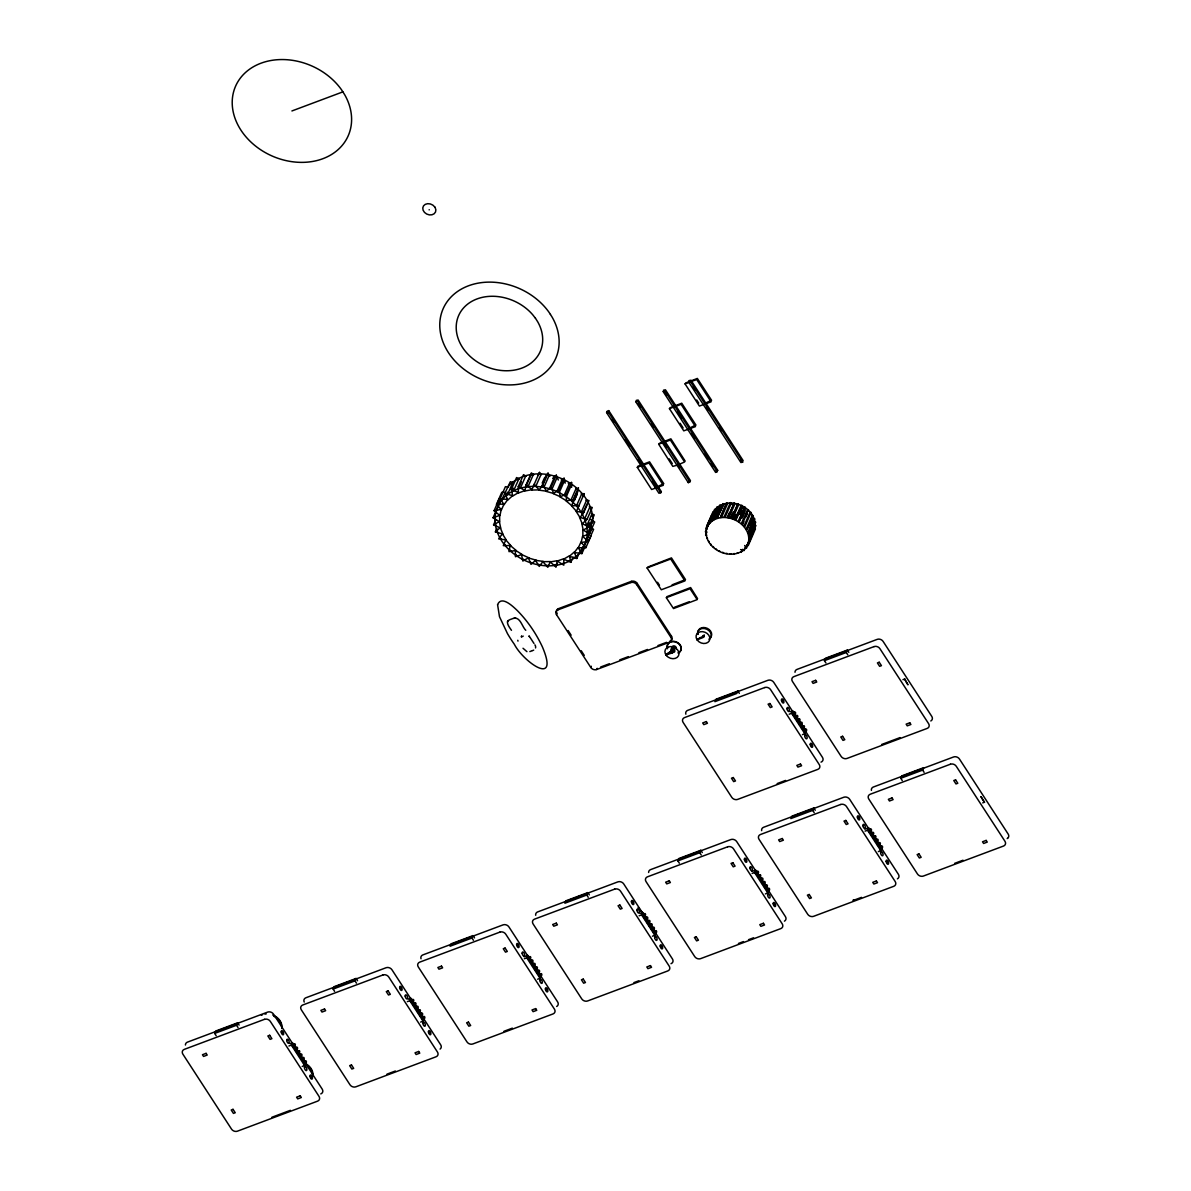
<?xml version="1.0" encoding="UTF-8"?>
<svg xmlns="http://www.w3.org/2000/svg" width="1191" height="1191" viewBox="0 0 1191 1191"><rect width="100%" height="100%" fill="white"/><g stroke="black" fill="none" stroke-linecap="round" stroke-linejoin="round"><path stroke-width="1.5" d="M495.203 519.082L495.233 516.998M587.312 534.67L592.582 520.675L589.56 529.563M706.337 532.392L706.352 531.424M748.901 539.597L754.99 524.874L749.571 538.064M304.822 1063.101C304.047 1066.049 301.963 1059.335 304.345 1061.687M418.83 1011.918C418.056 1014.866 415.972 1008.167 418.369 1010.504M421.048 1015.327C419.887 1018.275 418.473 1010.98 420.765 1014.241M538.019 972.466C536.947 975.474 535.399 968.104 537.736 971.394M540.238 975.876C538.838 978.823 537.915 971.052 540.104 975.161M650.614 926.062C649.824 929.01 647.755 922.31 650.137 924.648M652.817 929.471C651.745 932.464 650.197 925.109 652.534 928.385M756.94 873.524C755.779 876.472 754.365 869.177 756.657 872.437M796.213 717.682C795.365 720.6 793.385 713.93 795.737 716.267M798.432 721.091C797.27 724.039 795.841 716.744 798.134 720.004M874.343 838.017C873.569 840.965 871.484 834.266 873.881 836.618M876.561 841.427C875.474 844.434 873.926 837.065 876.263 840.355M525.767 630.292C521.911 626.6 520.154 615.926 512.904 618.531A31.785 6.491 -26.2 0 1 511.594 619.022A47.044 9.602 -26.2 0 1 509.808 619.677C504.359 621.404 509.897 627.895 511.475 630.322M981.056 796.794L984.481 802.362L980.937 796.615M535.548 647.949L535.622 647.413A5.166 4.436 5 0 0 535.414 645.835L534.923 644.852M521.613 636.262L521.539 636.679M573.213 499.654L572.008 505.847L566.112 500.949L573.213 499.654L578.454 487.729L577.561 492.389M526.124 484.782L524.903 490.975L532.005 489.695L526.124 484.782L531.38 472.872L533.732 474.837M555.929 566.886L557.239 560.723L550.108 561.929L555.929 566.886L557.433 563.492M293.745 1046.368C291.825 1048.288 291.795 1041.41 293.611 1045.341M423.252 1019.049C421.659 1021.104 420.959 1014.494 422.969 1017.65M655.02 933.193C653.993 935.188 652.311 929.814 654.365 931.198M759.143 877.246C757.55 879.3 756.851 872.675 758.875 875.847M800.62 724.813C799.042 726.867 798.342 720.257 800.352 723.413M761.362 880.655L759.858 879.881L760.483 878.467M802.838 728.222C801.811 730.217 800.129 724.843 802.183 726.227M878.764 845.148C877.469 847.233 876.204 841.129 878.303 843.436M495.947 512.249L498.731 505.163M585.942 541.711L591.748 527.836L591.198 529.801M706.68 529.221L706.933 528.313M748.276 542.843L754.588 528.179M429.102 209.824L429.296 209.765M498.076 506.041L501.262 499.118M707.662 526.362L708.094 525.514M753.59 531.037L753.129 531.856M582.95 496.543L584.185 493.67L581.208 493.744M538.228 475.254L539.478 472.38L541.458 474.614M216.166 1035.708L214.678 1033.431L215.75 1031.019L237.619 1022.831L239.093 1025.094M214.678 1033.431L236.547 1025.243L237.619 1022.831M496.513 504.269L503.972 504.135L501.456 509.867L496.513 504.269L501.768 492.359L504.746 492.3M494.101 510.686L501.217 509.435L499.952 515.629L494.101 510.686L499.357 498.776M500.16 498.597L507.753 499.565L504.061 504.686L500.16 498.597L505.416 486.687L508.453 487.074M498.821 504.329L501.069 499.237M493.089 517.772L499.61 515.405L499.699 521.866L493.089 517.772L496.081 510.969M507.455 492.211L505.952 495.605L507.634 494.31L512.874 482.4L511.207 483.695M493.565 524.903L499.327 521.524L500.711 528.06L493.565 524.903L495.813 519.797M511.326 489.471L518.487 492.612L512.74 496.007L511.326 489.471L516.581 477.561L519.44 478.827M513.276 488.146L511.773 491.555L513.723 490.528L518.978 478.618L517.028 479.631M495.396 531.901L500.25 527.628L502.885 534.059L495.396 531.901L496.9 528.506M518.264 486.568L524.903 490.632L518.383 493.029L518.264 486.568L523.519 474.658L526.169 476.281M521.301 481.819L518.308 488.623L520.452 487.908L525.707 475.998M539.478 472.38L533.434 486.107L535.876 486.166L541.131 474.256L538.689 474.197M288.922 1045.981L291.348 1045.073L292.42 1042.661L304.747 1061.643M542.188 483.07L544.436 477.963M546.848 474.807L541.592 486.717L544.049 487.089L549.304 475.164M542.783 485.079L546.639 491.183L539.047 490.171L542.783 485.079L548.039 473.169L549.959 476.221M554.783 476.519L549.527 488.444L551.939 489.233L557.194 477.323M551.046 487.089L553.726 493.491L546.237 491.392L551.046 487.089L556.301 475.179L558.311 479.988M334.597 991.344L333.123 989.066L334.195 986.654L356.049 978.466L357.538 980.744M562.286 479.333L557.031 491.243L559.338 492.345L564.594 480.435L563.537 479.869M302.201 1066.436L304.628 1065.528L305.7 1063.116M558.862 490.156L560.306 496.692L553.13 493.58L558.862 490.156L564.102 478.246L565.189 483.159M569.492 483.204L564.236 495.114L566.35 496.483L571.606 484.573M566.306 494.354L559.815 496.766L566.454 500.815L566.306 494.354L571.561 482.444L568.315 483.65M333.123 989.066L354.992 980.878L356.049 978.466M574.136 500.637L577.144 493.833M574.256 500.741L577.278 493.833M521.345 636.962L521.524 636.128M584.185 493.67L578.111 507.5L576.578 505.639L581.818 493.729L583.367 495.59M586.582 500.22L581.327 512.13L582.533 514.125L587.029 503.912M583.754 512.458L576.161 511.445L580.017 517.549L583.754 512.458L589.009 500.548L585.972 500.146M589.932 506.845L584.677 518.755L585.421 520.854M587.029 519.41L579.541 517.311L582.22 523.727L587.029 519.41L592.284 507.5L589.292 506.666M570.817 562.346L569.477 555.795L563.671 559.145L570.817 562.346L573.065 557.239M589.307 522.804L587.059 527.911L586.731 525.782L591.987 513.872L592.314 516.001M588.994 526.779L581.833 523.608L583.218 530.144L588.994 526.779L594.249 514.869L591.376 513.604M576.816 558.49L574.226 552.058L569.343 556.301L576.816 558.49L579.064 553.383M582.92 546.55L579.377 553.249M587.446 538.317L589.709 533.211M586.553 540.833L583.322 547.726M589.441 533.896L582.831 529.801L582.905 536.263L589.441 533.896L594.696 521.986L590.736 519.529M581.878 553.607L578.111 547.473L574.285 552.505L581.878 553.607L584.885 546.803M557.924 609.866L558.46 608.661L631.334 581.357A4.392 3.513 23.8 0 1 637.2 583.396L671.501 636.247A4.392 3.513 23.8 0 1 670.071 641.011L669.536 642.217L596.661 669.521A4.392 3.513 23.8 0 1 590.796 667.481L556.495 614.645A4.392 3.513 23.8 0 1 557.924 609.866L630.813 582.563A4.392 3.513 23.8 0 1 636.664 584.602L670.965 637.453A4.392 3.513 23.8 0 1 669.536 642.217M588.324 541.324L582.518 536.337L581.193 542.5L588.324 541.324L593.58 529.414L591.257 527.419M556.495 614.645L557.016 613.425M585.838 547.711L580.955 542.084L578.364 547.771L585.838 547.711L591.093 535.801M407.367 1001.616L409.793 1000.708L410.85 998.296L423.192 1017.278M420.646 1022.072L423.073 1021.163L424.13 1018.752M590.796 667.481L591.332 666.275M473.035 935.605L451.166 943.793L450.109 946.22L471.964 938.017L473.035 935.605L474.509 937.883M630.813 582.563L631.334 581.357M596.661 669.521L597.182 668.315M636.664 584.602L637.2 583.396M706.948 525.544L713.007 511.773M705.831 528.506L711.89 514.75M708.63 522.923L714.704 509.153M709.687 521.777L713.052 514.125M705.355 531.781L714.168 511.758M716.982 506.845L709.211 523.817L715.851 509.301M705.578 535.072L706.918 532.02M713.781 518.71L719.855 504.939M716.997 517.356L723.071 503.599M720.629 516.537L726.704 502.766M524.338 958.755L526.764 957.847L527.836 955.435L540.163 974.432M670.965 637.453L671.501 636.247M727.269 517.504L729.354 512.77M728.326 516.671L734.4 502.915L732.673 505.267M674.225 648.172L672.126 652.936L665.992 654.961A7.995 3.186 -30.9 0 1 671.188 651.596L672.409 648.321M730.589 518.055L732.614 513.47M730.708 517.951L733.448 511.802M674.046 647.874L672.126 652.936M732.137 517.594L738.212 503.838M734.013 518.934L736.038 514.348L734.058 519.038M735.755 519.023L741.829 505.252L742.484 508.274M739.73 514.363L741.799 509.763M739.194 520.958L745.268 507.202L742.261 508.304M741.799 517.891L745.179 510.239M741.963 517.862L744.658 511.713M537.617 979.21L540.044 978.302L541.116 975.891M748.454 509.644L742.201 524.368L741.353 523.593L747.427 509.837L748.261 510.611M742.499 524.74L743.854 521.628M745.819 517.043L747.233 513.991M751.104 512.383L744.658 527.032L743.943 526.169L750.002 512.413L750.717 513.276M747.263 529.325L753.322 515.569M587.833 892.61L565.963 900.798L564.906 903.21L586.761 895.022L587.833 892.61L589.307 894.888M748.782 532.541L754.841 518.785M704.179 634.833L702.973 637.572L697.077 639.775A9.602 3.499 -34.8 0 1 699.102 638.346L699.638 638.019M741.278 552.371L742.633 549.319M749.675 535.95L755.749 522.179M745.402 547.547L744.047 550.599L740.594 549.587M747.189 544.376L745.238 548.173M755.957 525.469L747.055 545.627M752.459 534.58L746.4 548.336L744.658 545.508M748.216 545.612L755.436 528.908M737.854 691.048L736.797 693.46L714.928 701.648L715.999 699.236L737.854 691.048L739.343 693.311M639.135 915.76L641.562 914.852L642.634 912.44L654.961 931.422M679.346 863.177L677.873 860.899L678.944 858.488L700.799 850.3L702.288 852.562M652.415 936.215L654.842 935.307L655.913 932.895M677.873 860.899L699.742 852.711L700.799 850.3M789.171 714.198L791.598 713.29L792.655 710.878L804.997 729.86M825.899 662.94L824.41 660.677L825.482 658.251L847.352 650.063L848.826 652.34M802.451 734.653L804.878 733.745L805.935 731.319M824.41 660.677L846.28 652.474L847.352 650.063M752.116 873.45L754.543 872.527L755.6 870.115L767.942 889.111M765.396 893.905L767.823 892.982L768.88 890.57M813.781 807.974L791.911 816.163L790.854 818.574L812.709 810.386L813.781 807.974L815.254 810.252M904.698 679.183L907.974 684.84L904.579 679.004M865.083 831.124L867.51 830.216L868.581 827.805L878.065 842.409M900.783 778.289L901.84 775.877L923.71 767.674L922.638 770.101L900.783 778.289L902.257 780.552M878.362 851.58L880.789 850.672L881.861 848.26L879.955 845.342M685.153 461.066L670.875 438.824L659.204 443.439M529.087 959.395L527.658 958.368L528.283 956.954M545.24 476.995L548.039 473.169M501.411 500.533L510.358 481.7L513.366 482.534M508.081 620.585L507.44 621.821M552.684 478.41L556.301 475.179M574.315 557.76L575.997 556.45M742.901 550.257L743.675 549.661M515.643 618.084L514.11 618.129M697.569 598.611L690.631 587.565L666.886 596.661M570.4 560.291L568.42 561.259M561.244 479.958L564.102 478.246M522.358 636.679L523.206 636.098M533.702 650.122L533.628 650.152A43.218 23.641 -39.9 0 1 532.451 650.628M291.914 110.957L342.874 91.871L344.72 94.789A61.53 49.203 23.8 0 1 291.691 161.648A61.53 49.203 23.8 0 1 239.302 79.544A61.53 49.203 23.8 0 1 341.519 89.772L342.874 91.871M607.053 411.297L608.705 410.597M689.053 380.584L690.974 380.257L743.154 460.634M635.666 401.59L637.587 401.248L689.783 481.64M663 391.348L664.92 391.02L717.116 471.398M706.695 402.498L711.593 400.31L697.36 378.425L685.659 382.996M691.078 427.286L695.976 425.098L681.743 403.213L670.042 407.784M676.488 465.368L672.811 466.381L658.653 444.169L670.384 440.075L684.602 461.959L679.719 464.148M658.936 485.943L663.804 483.71L649.557 461.825L637.825 466.276M659.695 492.359L661.377 491.704M688.845 481.447L690.497 480.747M660.841 492.91L658.906 493.208L606.71 412.815M688.309 482.653L689.991 481.998M715.642 472.41L717.324 471.755M672.066 584.855L685.495 579.585L671.456 557.894L647.696 567.095M674.329 607.321L689.202 601.753M600.651 667.02L609.33 663.759M619.752 659.859L628.416 656.613M638.838 652.713L647.517 649.467M657.923 645.567L666.603 642.321M790.228 711.786L792.655 710.878M902.957 679.674L904.788 678.989M777.157 783.589L785.569 780.433M881.608 744.509L900.113 737.571M289.979 1043.569L292.42 1042.661M408.424 999.204L410.85 998.296M524.189 956.805L527.836 955.435M640.207 913.348L642.634 912.44M751.968 871.484L755.6 870.115M864.934 829.174L868.581 827.805M982.739 802.868L984.555 802.183M271.876 1117.262L290.381 1110.325M386.956 1074.148L395.367 1071.007M503.927 1031.302L512.338 1028.146M633.865 982.635L638.912 980.744M738.435 943.466L743.467 941.575M748.514 939.684L753.561 937.793M853.084 900.515L861.495 897.359M954.601 863.371L963.013 860.23M563.819 563.12L561.676 563.834M737.095 553.056L738.048 552.743M854.066 899.83L853.292 899.905M553.979 565.234L556.346 564.936M733.507 553.711L734.594 553.577M730.068 503.391L731.2 503.406L725.14 517.177L724.009 517.147L730.44 502.542L732.733 505.133M731.021 553.845L729.889 553.8M548.619 565.502L546.163 565.412M294.862 1047.485L295.413 1050.268L295.83 1048.75M727.254 553.517L726.123 553.339M540.461 564.817L538.004 564.415M526.928 651.656L523.013 648.261M722.475 552.326L723.592 552.684M530.129 562.212L532.541 563.015M719.945 551.299L718.902 550.763M524.65 559.993L522.387 558.832M416.329 1007.422C413.649 1004.132 416.135 1012.022 416.582 1008.152M297.288 1050.998C294.802 1050.983 298.896 1055.911 298.033 1052.144M716.654 549.438L715.687 548.798M517.534 556.003L515.435 554.604M869.236 829.517C866.676 828.266 869.951 834.385 869.877 830.856M762.91 882.069C760.111 881.042 764.175 887.131 763.446 883.022M765.128 885.479C762.553 884.213 765.828 890.332 765.753 886.804M643.289 914.152C640.49 913.214 644.569 919.169 643.825 915.12M530.71 960.571C528.134 959.38 531.424 965.38 531.335 961.896M411.52 1000.008C408.721 998.981 412.786 1005.085 412.056 1000.976M299.715 1054.601C297.154 1053.35 300.415 1059.454 300.355 1055.926M712.888 546.461L713.737 547.25M509.376 549.557L511.207 551.239M711.161 544.644L710.461 543.781M505.639 545.612L504.135 543.736M793.534 712.858C790.839 710.565 793.802 717.667 793.95 713.915M804.595 729.904C801.647 727.82 805.444 734.981 804.922 730.589M871.663 833.209C868.968 830.916 871.931 838.002 872.08 834.266M767.54 889.156C764.86 886.863 767.808 893.95 767.972 890.213M647.934 921.238C645.239 918.946 648.187 926.047 648.351 922.296M533.136 964.248C530.442 961.956 533.389 969.042 533.553 965.305M535.34 967.658C532.66 965.365 535.608 972.452 535.771 968.715M413.932 1003.685C411.252 1001.393 414.2 1008.494 414.364 1004.742M302.142 1058.278C299.447 1055.985 302.41 1063.087 302.559 1059.335M715.627 472.395L663.298 391.824M688.294 482.638L635.86 401.903M608.72 410.612L661.154 491.347M716.074 471.07L717.831 470.505M702.616 636.47C706.01 638.659 703.092 633.463 702.422 636.738A10.496 4.079 -32 0 0 699.638 638.019M741.427 461.289L740.653 460.098M533.985 643.453L529.012 635.83L529.206 636.604M693.177 386.986L695.202 390.097M706.308 407.218L708.332 410.329M719.438 427.435L721.463 430.546M696.705 399.997L698.715 403.094M846.28 652.474L847.754 654.752M922.638 770.101L924.127 772.363M664.638 391.884L666.662 394.995M677.768 412.101L681.803 418.324M691.911 433.881L694.934 438.541M705.042 454.099L708.064 458.773M711.101 463.433L713.111 466.544M680.076 423.237L683.098 427.882M638.316 403.675L640.341 406.786M651.447 423.892L653.472 427.003M664.578 444.124L666.588 447.235M677.709 464.341L679.719 467.453M669.253 458.892L672.26 463.537M612.189 419.262L614.214 422.373M625.32 439.479L629.354 445.702M638.45 459.711L642.485 465.934M652.594 481.477L655.616 486.151M795.618 716.029L773.763 682.354A4.392 3.513 23.8 0 0 767.897 680.314L687.728 710.342A4.392 3.513 23.8 0 0 685.852 714.183M803.568 728.267L822.46 757.357A4.392 3.513 23.8 0 1 821.016 762.136M869.549 829.904L849.674 799.295A4.392 3.513 23.8 0 0 843.823 797.241L763.639 827.269A4.392 3.513 23.8 0 0 761.644 830.648M872.541 834.489L876.516 840.608M879.494 845.208L898.371 874.283A4.392 3.513 23.8 0 1 897.404 878.854M791.598 713.29L804.878 733.745M867.51 830.216L880.789 850.672M812.709 810.386L814.197 812.664M657.536 582.25L659.501 585.272M755.585 870.681L736.708 841.605A4.392 3.513 23.8 0 0 730.842 839.566L650.673 869.594A4.392 3.513 23.8 0 0 648.619 872.482M759.56 876.814L785.405 916.608A4.392 3.513 23.8 0 1 784.422 921.164M754.543 872.527L767.823 892.982M568.122 630.53L571.144 635.19M581.238 650.733L584.26 655.392M699.742 852.711L701.216 854.974M653.546 929.843L672.424 958.919A4.392 3.513 23.8 0 1 670.995 963.698M641.562 914.852L654.842 935.307M586.761 895.022L588.235 897.299M526.764 957.847L540.044 978.302M471.964 938.017L473.452 940.295M415.808 1006.514L391.958 969.772A4.392 3.513 23.8 0 0 386.092 967.732L305.923 997.76A4.392 3.513 23.8 0 0 304.226 1002.078M421.763 1015.7L440.655 1044.775A4.392 3.513 23.8 0 1 440.089 1049.077M409.793 1000.708L423.073 1021.163M354.992 980.878L356.466 983.156M292.391 1043.227L273.513 1014.137A4.392 3.513 23.8 0 0 267.662 1012.097L187.478 1042.125A4.392 3.513 23.8 0 0 185.439 1045.013M294.385 1046.279L322.21 1089.14A4.392 3.513 23.8 0 1 320.781 1093.919M291.348 1045.073L304.628 1065.528M236.547 1025.243L238.021 1027.52M690.155 382.326L689.232 380.897M608.154 413.039L607.246 411.61M742.618 461.84L690.438 381.462L688.517 381.79M688.711 382.103L740.891 462.495L742.812 462.153M717.652 470.192L665.456 389.814L663.536 390.142M690.318 480.435L638.123 400.042L636.202 400.384M660.633 492.553L608.437 412.175L606.517 412.503M708.526 540.833L709.047 541.682M501.054 539.21L499.863 537.215M671.188 651.551A2.114 1.682 23.8 0 1 672.513 648.946A2.114 1.682 23.8 0 1 674.702 651.626A2.114 1.682 23.8 0 1 671.188 651.551L671.054 651.388A8.009 2.992 -33.7 0 0 665.992 654.961M880.7 847.173C877.722 843.972 881.087 852.131 880.849 847.53M707.171 537.647L707.514 538.63M497.019 530.471L497.764 532.585M706.62 535.533L706.471 534.551M495.828 525.901L495.486 523.772M517.787 640.282L517.981 641.13M646.132 918.886C646.207 922.415 642.946 916.311 645.507 917.561L623.727 883.916A4.392 3.513 23.8 0 0 617.876 881.876L537.692 911.904A4.392 3.513 23.8 0 0 535.697 915.269M571.561 482.444L571.665 487.298M304.985 1063.25A13.086 10.466 23.8 0 1 312.742 1076.217M305.923 1064.486A13.086 10.466 23.8 0 1 312.637 1075.726M261.41 1015.253A13.086 10.466 23.8 0 1 262.496 1014.762M264.893 1014.107A13.086 10.466 23.8 0 1 266.159 1013.958M272.739 1014.985A13.086 10.466 23.8 0 1 281.746 1028.503M273.736 1016.117A13.086 10.466 23.8 0 1 281.671 1026.865M638.108 907.602A40.42 32.321 23.8 0 1 642.262 912.812M752.742 532.437A21.974 17.567 23.8 0 1 751.61 533.91M714.034 511.892A21.974 17.567 23.8 0 1 740.668 505.163A21.974 17.567 23.8 0 1 754.379 529.146M531.915 650.837A43.218 23.641 -39.9 0 1 529.831 651.581M421.019 958.755A4.392 3.513 23.8 0 1 422.894 954.899L503.078 924.871A4.392 3.513 23.8 0 1 508.929 926.926L557.626 1001.914A4.392 3.513 23.8 0 1 556.659 1006.484M508.244 486.434A47.551 38.023 23.8 0 1 510.135 484.484M511.133 483.561A47.551 38.023 23.8 0 1 587.252 500.696M587.997 502.021A47.551 38.023 23.8 0 1 592.701 522.581M592.135 526.571A47.551 38.023 23.8 0 1 591.495 529.161M871.41 790.377A4.392 3.513 23.8 0 1 873.42 786.998L953.589 756.97A4.392 3.513 23.8 0 1 959.455 759.024L1008.137 834.013A4.392 3.513 23.8 0 1 1008.241 837.645M1007.943 838.002A4.392 3.513 23.8 0 1 1007.169 838.583M795.007 672.275A4.392 3.513 23.8 0 1 797.062 669.387L877.231 639.359A4.392 3.513 23.8 0 1 883.097 641.398L931.779 716.401A4.392 3.513 23.8 0 1 930.811 720.972M698.224 634.371A7.116 5.687 23.8 0 1 701.737 627.761A7.116 5.687 23.8 0 1 710.491 630.962A7.116 5.687 23.8 0 1 709.434 638.465M697.509 634.059A7.116 5.687 23.8 0 1 706.829 629.25A7.116 5.687 23.8 0 1 709.017 639.388M556.763 612.978A4.392 3.513 23.8 0 1 558.46 608.661M671.277 648.663A5.002 1.995 -30.9 0 1 672.543 648.544M667.555 648.753A7.235 5.791 23.8 0 1 671.069 641.86A7.235 5.791 23.8 0 1 680.091 645.328A7.235 5.791 23.8 0 1 678.468 652.951M667.481 647.8A7.235 5.791 23.8 0 1 671.888 641.383A7.235 5.791 23.8 0 1 680.597 645.596A7.235 5.791 23.8 0 1 678.007 652.906M672.096 647.234A2.114 1.682 23.8 0 1 674.821 646.103A2.114 1.682 23.8 0 1 675.848 648.857M515.45 550.287L515.435 556.733L522.015 554.44L515.45 550.287M281.835 1032.106L282.907 1033.699L281.835 1032.106M310.598 1076.426L311.685 1078.019L310.598 1076.426M400.265 987.756L401.352 989.334L400.265 987.756M429.043 1032.061L430.13 1033.654L429.043 1032.061M517.251 944.895L518.323 946.473L517.251 944.895M546.029 989.215L547.101 990.793L546.029 989.215M632.049 901.9L633.121 903.478L632.049 901.9M660.826 946.205L661.898 947.798L660.826 946.205M745.015 859.574L746.102 861.167L745.015 859.574M773.793 903.895L774.879 905.488L773.793 903.895M782.07 700.323L783.157 701.916L782.07 700.323M810.848 744.643L811.934 746.236L810.848 744.643M857.996 817.264L859.068 818.842L857.996 817.264M886.774 861.584L887.846 863.162L886.774 861.584M293.924 1043.882C294.639 1049.122 296.753 1042.735 293.924 1043.882M296.142 1047.291C296.857 1052.531 298.971 1046.145 296.142 1047.291M298.36 1050.7C299.075 1055.941 301.174 1049.554 298.36 1050.7M300.564 1054.109C301.278 1059.35 303.392 1052.963 300.564 1054.109M302.782 1057.519C303.497 1062.759 305.611 1056.372 302.782 1057.519M305 1060.928C305.715 1066.168 307.814 1059.782 305 1060.928M412.369 999.517C413.083 1004.757 415.197 998.371 412.369 999.517M414.587 1002.926C415.302 1008.167 417.401 1001.78 414.587 1002.926M416.79 1006.335C417.505 1011.576 419.619 1005.189 416.79 1006.335M419.009 1009.745C419.723 1014.985 421.837 1008.598 419.009 1009.745M421.227 1013.154C421.942 1018.394 424.041 1012.008 421.227 1013.154M423.43 1016.563C424.145 1021.804 426.259 1015.417 423.43 1016.563M529.34 956.656C529.995 961.852 532.258 955.599 529.34 956.656M531.558 960.065C532.273 965.32 534.387 958.919 531.558 960.065M533.776 963.474C534.491 968.73 536.605 962.328 533.776 963.474M535.995 966.884C536.709 972.139 538.808 965.737 535.995 966.884M538.198 970.293C538.913 975.548 541.027 969.146 538.198 970.293M540.416 973.702C541.131 978.957 543.245 972.556 540.416 973.702M644.137 913.661C644.852 918.916 646.966 912.514 644.137 913.661M646.356 917.07C647.07 922.325 649.184 915.924 646.356 917.07M648.574 920.479C649.289 925.735 651.403 919.333 648.574 920.479M650.777 923.888C651.492 929.144 653.606 922.742 650.777 923.888M652.996 927.298C653.71 932.553 655.824 926.151 652.996 927.298M655.214 930.707C655.928 935.947 658.042 929.561 655.214 930.707M757.119 871.336C757.833 876.591 759.947 870.204 757.119 871.336M759.337 874.745C760.052 880 762.151 873.613 759.337 874.745M761.54 878.154C762.255 883.409 764.369 877.023 761.54 878.154M763.759 881.563C764.473 886.819 766.587 880.432 763.759 881.563M765.977 884.973C766.691 890.228 768.79 883.841 765.977 884.973M768.18 888.382C768.895 893.637 771.009 887.25 768.18 888.382M794.174 712.099C794.829 717.295 797.077 711.027 794.174 712.099M796.392 715.508C797.107 720.749 799.206 714.362 796.392 715.508M798.595 718.917C799.31 724.158 801.424 717.771 798.595 718.917M800.814 722.327C801.528 727.567 803.642 721.18 800.814 722.327M803.032 725.736C803.717 730.961 805.89 724.619 803.032 725.736M805.235 729.145C805.95 734.385 808.064 727.999 805.235 729.145M870.085 829.025C870.8 834.281 872.914 827.879 870.085 829.025M872.303 832.435C873.018 837.69 875.132 831.288 872.303 832.435M874.522 835.844C875.236 841.099 877.35 834.697 874.522 835.844M876.725 839.253C877.41 844.479 879.598 838.136 876.725 839.253M878.943 842.662C879.658 847.918 881.772 841.516 878.943 842.662M881.161 846.072C881.876 851.327 883.99 844.925 881.161 846.072M666.335 597.733L673.51 608.571L697.211 599.609L690.036 588.756L666.365 597.659M647.055 567.913L661.303 589.768L684.944 580.91L670.712 559.011L647.055 567.913M497.585 604.671L499.491 616.7L507.485 633.642A140.702 112.52 23.8 0 0 514.363 644.301C523.117 661.571 559.815 688.026 542.456 647.041C536.218 633.597 527.732 621.136 517.311 610.566C513.068 606.547 501.441 595.053 497.585 604.671M637.274 467.304L651.626 489.501L663.313 485.288L648.976 463.001L637.274 467.304M669.416 408.647L683.768 430.844L695.455 426.616L681.118 404.345L669.416 408.602M685.033 383.859L699.385 406.057L711.072 401.829L696.69 379.527L685.033 383.859M510.239 545.448L508.959 551.627L516.075 550.391L510.239 545.448M215.69 1032.046L218.176 1030.781L215.69 1032.046M219.338 1030.677L221.854 1029.56L219.338 1030.677M222.985 1029.322L225.471 1028.041L222.985 1029.322M226.632 1027.952L229.119 1026.672L226.632 1027.952M230.28 1026.582L232.796 1025.466L230.28 1026.582M233.912 1025.228L236.399 1023.947L233.912 1025.228M334.135 987.681L336.651 986.565L334.135 987.681M337.782 986.312L340.269 985.046L337.782 986.312M341.43 984.957L343.916 983.677L341.43 984.957M345.062 983.587L347.593 982.471L345.062 983.587M348.71 982.218L351.196 980.952L348.71 982.218M352.357 980.863L354.844 979.583L352.357 980.863M451.121 944.82L453.592 943.555L451.121 944.82M454.754 943.466L457.24 942.185L454.754 943.466M458.401 942.096L460.917 940.979L458.401 942.096M462.048 940.726L464.535 939.461L462.048 940.726M465.696 939.371L468.182 938.091L465.696 939.371M469.343 938.002L471.815 936.722L469.343 938.002M565.904 901.825L568.39 900.56L565.904 901.825M569.551 900.456L572.037 899.19L569.551 900.456M573.199 899.101L575.715 897.969L573.199 899.101M576.846 897.731L579.332 896.466L576.846 897.731M580.493 896.361L582.98 895.096L580.493 896.361M584.126 895.007L586.657 893.875L584.126 895.007M715.94 700.263L718.426 698.998L715.94 700.263M719.587 698.894L722.074 697.628L719.587 698.894M678.885 859.515L681.371 858.235L678.885 859.515M723.235 697.539L725.721 696.259L723.235 697.539M682.532 858.145L685.048 857.029L682.532 858.145M726.867 696.169L729.354 694.889L726.867 696.169M686.18 856.776L688.651 855.51L686.18 856.776M730.515 694.8L733.001 693.534L730.515 694.8M689.812 855.421L692.299 854.141L689.812 855.421M734.162 693.445L736.648 692.165L734.162 693.445M693.46 854.051L695.991 852.935L693.46 854.051M697.107 852.682L699.593 851.416L697.107 852.682M825.423 659.278L827.909 658.013L825.423 659.278M829.07 657.923L831.556 656.643L829.07 657.923M832.717 656.554L835.204 655.288L832.717 656.554M791.866 817.19L794.337 815.924L791.866 817.19M836.365 655.184L838.851 653.919L836.365 655.184M795.499 815.835L797.985 814.555L795.499 815.835M840.012 653.829L842.528 652.698L840.012 653.829M799.146 814.465L801.632 813.2L799.146 814.465M843.645 652.46L846.131 651.194L843.645 652.46M802.794 813.096L805.28 811.83L802.794 813.096M806.441 811.741L808.927 810.461L806.441 811.741M810.088 810.371L812.56 809.091L810.088 810.371M901.795 776.904L904.267 775.624L901.795 776.904M905.428 775.535L907.959 774.418L905.428 775.535M909.075 774.165L911.562 772.899L909.075 774.165M912.723 772.795L915.209 771.53L912.723 772.795M916.37 771.44L918.886 770.324L916.37 771.44M920.018 770.071L922.489 768.805L920.018 770.071M578.945 505.58L576.459 511.326L571.486 505.758L578.945 505.58M534.223 484.29L531.722 490.037L539.181 489.873L534.223 484.29M530.992 474.822L525.752 486.732L528.104 486.434L533.36 474.524L530.992 474.822M576.236 488.146L570.98 500.056L572.797 501.724L578.052 489.814L576.236 488.146M717.369 507.783L711.31 521.539L718.143 507.172L717.369 507.783M720.064 505.907L713.99 519.663L720.957 505.431L720.064 505.907M723.086 504.552L717.012 518.308L724.068 504.21L723.086 504.552M726.525 503.674L720.451 517.43L721.538 517.296L727.612 503.54L726.525 503.674M733.85 503.659L727.775 517.43L728.907 517.594L734.981 503.838L733.85 503.659M737.512 504.463L731.438 518.219L732.554 518.591L738.628 504.835L737.512 504.463M740.981 505.758L734.907 519.529L735.978 520.035L742.038 506.264L740.981 505.758M744.315 507.545L738.241 521.316L739.224 521.941L745.283 508.185L744.315 507.545M752.206 515.42L746.132 529.176L746.697 530.099L752.757 516.328L752.206 515.42M753.754 518.472L748.022 533.211L753.754 518.472M754.707 521.718L748.782 536.471L754.707 521.718M505.833 539.925L503.287 545.642L510.745 545.538L505.833 539.925M550.391 561.601L547.815 567.303L542.917 561.676L550.391 561.601M502.408 533.821L498.627 538.868L506.22 539.925L502.408 533.821M543.051 561.393L539.255 566.44L535.459 560.306L543.051 561.393M512.606 495.679L507.828 500.012L505.103 493.61L512.606 495.679M535.876 560.112L531.007 564.37L528.402 557.939L535.876 560.112M528.655 557.716L522.819 561.035L521.524 554.5L528.655 557.716M764.711 687.549L684.527 717.592A4.392 3.513 23.8 0 0 683.098 722.356L731.795 797.36A4.392 3.513 23.8 0 0 737.646 799.399L817.83 769.371A4.392 3.513 23.8 0 0 819.259 764.592L770.562 689.604A4.392 3.513 23.8 0 0 764.711 687.549M874.03 646.609L793.861 676.637A4.392 3.513 23.8 0 0 792.432 681.416L841.129 756.404A4.392 3.513 23.8 0 0 846.98 758.459L927.164 728.416A4.392 3.513 23.8 0 0 928.593 723.652L879.896 648.648A4.392 3.513 23.8 0 0 874.03 646.609M815.656 680.329L812.009 681.684L813.111 683.396L816.758 682.026L815.656 680.329M706.337 721.567L702.69 722.937L703.807 724.649L707.439 723.279L706.337 721.567M879.226 662.241L877.41 662.925L879.628 666.335L881.444 665.65L879.226 662.241M769.922 703.494L768.091 704.164L770.309 707.573L772.125 706.903L769.922 703.494M842.603 736.291L840.772 736.976L842.99 740.385L844.806 739.7L842.603 736.291M733.284 777.544L731.468 778.214L733.671 781.624L735.502 780.954L733.284 777.544M909.79 722.788L906.143 724.143L907.259 725.855L910.907 724.485L909.79 722.788M800.486 764.027L796.839 765.396L797.94 767.108L801.588 765.739L800.486 764.027M264.462 1019.332L184.292 1049.375A4.392 3.513 23.8 0 0 182.863 1054.139L231.545 1129.142A4.392 3.513 23.8 0 0 237.411 1131.182L317.58 1101.154A4.392 3.513 23.8 0 0 319.009 1096.375L270.312 1021.387A4.392 3.513 23.8 0 0 264.462 1019.332M382.906 974.982L302.722 1005.01A4.392 3.513 23.8 0 0 301.293 1009.774L349.99 1084.778A4.392 3.513 23.8 0 0 355.841 1086.817L436.025 1056.789A4.392 3.513 23.8 0 0 437.454 1052.025L388.757 977.022A4.392 3.513 23.8 0 0 382.906 974.982M499.878 932.121L419.708 962.149A4.392 3.513 23.8 0 0 418.279 966.928L466.976 1041.917A4.392 3.513 23.8 0 0 472.827 1043.971L552.996 1013.943A4.392 3.513 23.8 0 0 554.44 1009.164L505.743 934.161A4.392 3.513 23.8 0 0 499.878 932.121M614.675 889.126L534.506 919.154A4.392 3.513 23.8 0 0 533.077 923.918L581.759 998.921A4.392 3.513 23.8 0 0 587.625 1000.961L667.794 970.933A4.392 3.513 23.8 0 0 669.223 966.169L620.541 891.166A4.392 3.513 23.8 0 0 614.675 889.126M727.656 846.801L647.472 876.829A4.392 3.513 23.8 0 0 646.043 881.608L694.74 956.611A4.392 3.513 23.8 0 0 700.591 958.651L780.775 928.623A4.392 3.513 23.8 0 0 782.204 923.844L733.507 848.841A4.392 3.513 23.8 0 0 727.656 846.801M840.623 804.491L760.454 834.519A4.392 3.513 23.8 0 0 759.024 839.298L807.721 914.286A4.392 3.513 23.8 0 0 813.572 916.341L893.741 886.312A4.392 3.513 23.8 0 0 895.185 881.534L846.488 806.53A4.392 3.513 23.8 0 0 840.623 804.491M950.403 764.22L870.219 794.248A4.392 3.513 23.8 0 0 868.79 799.027L917.487 874.015A4.392 3.513 23.8 0 0 923.338 876.07L1003.522 846.042A4.392 3.513 23.8 0 0 1004.951 841.263L956.254 766.26A4.392 3.513 23.8 0 0 950.403 764.22M206.088 1053.35L202.455 1054.72L203.557 1056.432L207.204 1055.062L206.088 1053.35M324.533 1008.985L320.885 1010.355L322.002 1012.067L325.634 1010.697L324.533 1008.985M441.519 966.139L437.871 967.494L438.973 969.206L442.62 967.836L441.519 966.139M556.316 923.144L552.669 924.499L553.77 926.211L557.418 924.841L556.316 923.144M669.282 880.819L665.635 882.189L666.752 883.886L670.384 882.531L669.282 880.819M782.264 838.509L778.616 839.863L779.718 841.575L783.365 840.206L782.264 838.509M892.014 797.94L888.367 799.31L889.469 801.007L893.116 799.637L892.014 797.94M269.672 1035.277L267.856 1035.947L270.059 1039.356L271.89 1038.686L269.672 1035.277M388.117 990.912L386.286 991.597L388.504 995.006L390.335 994.321L388.117 990.912M505.088 948.051L503.272 948.736L505.49 952.145L507.306 951.46L505.088 948.051M619.886 905.056L618.069 905.741L620.288 909.15L622.104 908.465L619.886 905.056M732.867 862.731L731.036 863.415L733.254 866.825L735.07 866.14L732.867 862.731M845.833 820.42L844.017 821.105L846.235 824.514L848.052 823.83L845.833 820.42M955.599 779.852L953.768 780.537L955.986 783.946L957.802 783.261L955.599 779.852M233.034 1109.327L231.218 1110.012L233.436 1113.406L235.252 1112.736L233.034 1109.327M351.479 1064.962L349.663 1065.647L351.866 1069.056L353.697 1068.372L351.479 1064.962M468.45 1022.101L466.634 1022.786L468.852 1026.195L470.668 1025.511L468.45 1022.101M583.248 979.106L581.431 979.791L583.65 983.2L585.466 982.515L583.248 979.106M696.229 936.781L694.413 937.466L696.616 940.875L698.447 940.19L696.229 936.781M809.195 894.471L807.379 895.156L809.597 898.565L811.413 897.88L809.195 894.471M918.961 853.902L917.13 854.587L919.348 857.996L921.164 857.312L918.961 853.902M300.236 1095.809L296.589 1097.179L297.705 1098.891L301.338 1097.521L300.236 1095.809M418.681 1051.459L415.034 1052.814L416.135 1054.526L419.783 1053.157L418.681 1051.459M535.652 1008.598L532.005 1009.953L533.121 1011.665L536.769 1010.296L535.652 1008.598M650.45 965.603L646.802 966.958L647.919 968.67L651.551 967.3L650.45 965.603M763.431 923.278L759.784 924.648L760.885 926.345L764.533 924.99L763.431 923.278M876.397 880.968L872.75 882.323L873.866 884.035L877.514 882.665L876.397 880.968M986.148 840.399L982.515 841.769L983.617 843.466L987.265 842.097L986.148 840.399M563.79 558.728L557.239 561.05L563.819 565.189L563.79 558.728M535.429 318.22L532.675 314.707A44.573 35.641 23.8 0 0 459.994 312.891A44.573 35.641 23.8 0 0 500.83 370.431A44.573 35.641 23.8 0 0 537.677 321.749L535.429 318.22M697.39 640.252L697.003 639.671A7.116 5.687 23.8 0 1 702.705 631.662A7.116 5.687 23.8 0 1 709.196 640.996A7.116 5.687 23.8 0 1 697.405 640.237M550.421 314.424L549.051 312.325A61.53 49.203 23.8 0 0 446.848 302.112A61.53 49.203 23.8 0 0 499.237 384.202A61.53 49.203 23.8 0 0 552.252 317.342L550.421 314.424M434.923 207.204L434.775 206.981A6.774 5.419 23.8 0 0 423.534 205.849A6.774 5.419 23.8 0 0 429.296 214.886A6.774 5.419 23.8 0 0 435.132 207.532L434.923 207.204M281.21 1031.942A2.203 1.027 69.5 0 0 283.16 1034.815A2.203 1.027 69.5 0 0 282.922 1031.466A2.203 1.027 69.5 0 0 281.21 1031.942M309.988 1076.262A2.203 1.027 69.5 0 0 311.938 1079.135A2.203 1.027 69.5 0 0 311.7 1075.786A2.203 1.027 69.5 0 0 309.988 1076.262M286.748 1040.472A2.203 1.027 69.5 0 0 288.698 1043.331A2.203 1.027 69.5 0 0 288.46 1039.996A2.203 1.027 69.5 0 0 286.748 1040.472M304.449 1067.746A2.203 1.027 69.5 0 0 306.4 1070.605A2.203 1.027 69.5 0 0 306.161 1067.27A2.203 1.027 69.5 0 0 304.449 1067.746M399.655 987.577A2.203 1.027 69.5 0 0 401.605 990.45A2.203 1.027 69.5 0 0 401.367 987.101A2.203 1.027 69.5 0 0 399.655 987.577M428.432 1031.897A2.203 1.027 69.5 0 0 430.383 1034.771A2.203 1.027 69.5 0 0 430.13 1031.421A2.203 1.027 69.5 0 0 428.432 1031.897M405.193 996.108A2.203 1.027 69.5 0 0 407.143 998.966A2.203 1.027 69.5 0 0 406.89 995.631A2.203 1.027 69.5 0 0 405.193 996.108M422.894 1023.382A2.203 1.027 69.5 0 0 424.845 1026.24A2.203 1.027 69.5 0 0 424.606 1022.905A2.203 1.027 69.5 0 0 422.894 1023.382M710.744 544.734A21.974 17.567 23.8 0 0 747.278 545.329A21.974 17.567 23.8 0 0 724.366 517.49A21.974 17.567 23.8 0 0 710.744 544.734M516.626 944.731A2.203 1.027 69.5 0 0 518.591 947.589A2.203 1.027 69.5 0 0 518.338 944.24A2.203 1.027 69.5 0 0 516.626 944.731M545.404 989.036A2.203 1.027 69.5 0 0 547.354 991.909A2.203 1.027 69.5 0 0 547.116 988.56A2.203 1.027 69.5 0 0 545.404 989.036M522.164 953.247A2.203 1.027 69.5 0 0 524.114 956.12A2.203 1.027 69.5 0 0 523.876 952.77A2.203 1.027 69.5 0 0 522.164 953.247M539.88 980.521A2.203 1.027 69.5 0 0 541.831 983.394A2.203 1.027 69.5 0 0 541.577 980.044A2.203 1.027 69.5 0 0 539.88 980.521M631.424 901.721A2.203 1.027 69.5 0 0 633.374 904.594A2.203 1.027 69.5 0 0 633.136 901.245A2.203 1.027 69.5 0 0 631.424 901.721M660.201 946.041A2.203 1.027 69.5 0 0 662.151 948.914A2.203 1.027 69.5 0 0 661.913 945.565A2.203 1.027 69.5 0 0 660.201 946.041M636.962 910.252A2.203 1.027 69.5 0 0 638.912 913.11A2.203 1.027 69.5 0 0 638.674 909.775A2.203 1.027 69.5 0 0 636.962 910.252M654.663 937.525A2.203 1.027 69.5 0 0 656.628 940.384A2.203 1.027 69.5 0 0 656.375 937.049A2.203 1.027 69.5 0 0 654.663 937.525M744.405 859.411A2.203 1.027 69.5 0 0 746.355 862.284A2.203 1.027 69.5 0 0 746.117 858.934A2.203 1.027 69.5 0 0 744.405 859.411M773.182 903.731A2.203 1.027 69.5 0 0 775.133 906.589A2.203 1.027 69.5 0 0 774.879 903.254A2.203 1.027 69.5 0 0 773.182 903.731M749.943 867.926A2.203 1.027 69.5 0 0 751.893 870.8A2.203 1.027 69.5 0 0 751.64 867.45A2.203 1.027 69.5 0 0 749.943 867.926M767.644 895.2A2.203 1.027 69.5 0 0 769.594 898.074A2.203 1.027 69.5 0 0 769.356 894.724A2.203 1.027 69.5 0 0 767.644 895.2M857.371 817.1A2.203 1.027 69.5 0 0 859.336 819.959A2.203 1.027 69.5 0 0 859.083 816.609A2.203 1.027 69.5 0 0 857.371 817.1M886.149 861.406A2.203 1.027 69.5 0 0 888.099 864.279A2.203 1.027 69.5 0 0 887.861 860.929A2.203 1.027 69.5 0 0 886.149 861.406M862.909 825.616A2.203 1.027 69.5 0 0 864.86 828.489A2.203 1.027 69.5 0 0 864.621 825.14A2.203 1.027 69.5 0 0 862.909 825.616M880.611 852.89A2.203 1.027 69.5 0 0 882.576 855.763A2.203 1.027 69.5 0 0 882.323 852.414A2.203 1.027 69.5 0 0 880.611 852.89M504.954 545.329A47.551 38.023 23.8 0 0 584.007 546.624A47.551 38.023 23.8 0 0 534.417 486.39A47.551 38.023 23.8 0 0 504.954 545.329M781.46 700.159A2.203 1.027 69.5 0 0 783.41 703.032A2.203 1.027 69.5 0 0 783.172 699.683A2.203 1.027 69.5 0 0 781.46 700.159M810.237 744.479A2.203 1.027 69.5 0 0 812.188 747.352A2.203 1.027 69.5 0 0 811.934 744.003A2.203 1.027 69.5 0 0 810.237 744.479M786.998 708.69A2.203 1.027 69.5 0 0 788.948 711.548A2.203 1.027 69.5 0 0 788.695 708.213A2.203 1.027 69.5 0 0 786.998 708.69M804.699 735.964A2.203 1.027 69.5 0 0 806.649 738.822A2.203 1.027 69.5 0 0 806.411 735.472A2.203 1.027 69.5 0 0 804.699 735.964M666.394 655.541A7.265 5.806 23.8 0 0 678.483 655.794A7.265 5.806 23.8 0 0 670.965 646.579A7.265 5.806 23.8 0 0 666.394 655.541"/></g></svg>
